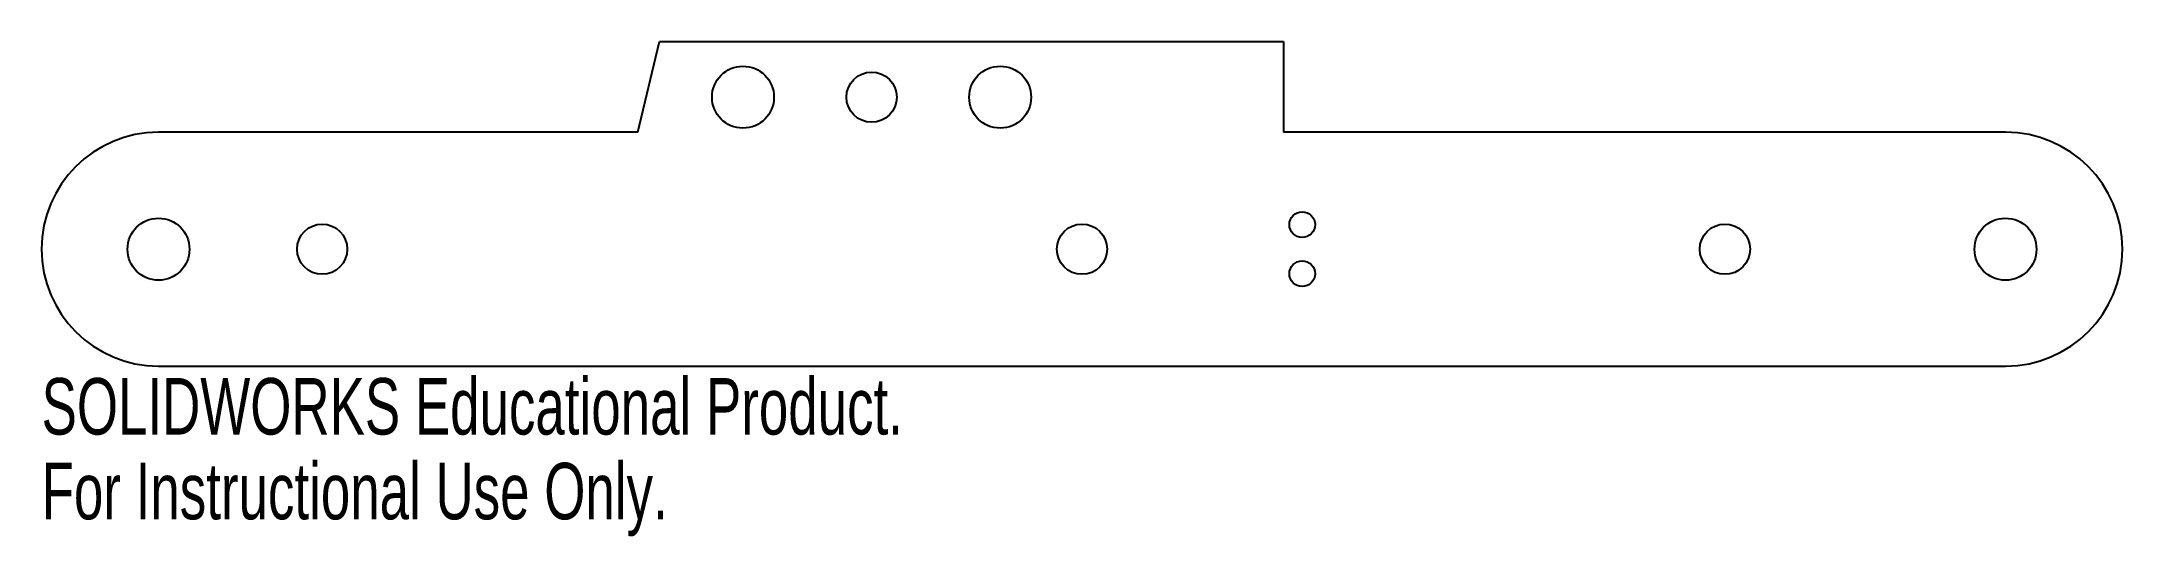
# Model space of a CAD drawing. Header units: millimetres. Extents: x -89 to 89, y -25 to 18.
import ezdxf

# ---------------------------------------------------------------- set-up
doc = ezdxf.new("R2010")
doc.units = ezdxf.units.MM
doc.styles.add('SLDTEXTSTYLE0', font='TXT', dxfattribs={"width": 0.7})

msp = doc.modelspace()

# ---------------------------------------------------------------- linework, layer by layer
at = {"color": 7, "linetype": 'Continuous', "lineweight": 25}
for p, q in [((-38, 10), (-36.13, 17.75)), ((-36.13, 17.75), (17.25, 17.75)), ((17.25, 17.75), (17.25, 10)), ((-38, 10), (-79, 10)), ((79, 10), (17.25, 10)), ((-79, -10), (79, -10))]:
    msp.add_line(p, q, dxfattribs=at)
for centre, radius in [((-29, 13), 2.65), ((-18, 13), 2.15), ((-7, 13), 2.65), ((-79, 0), 2.65), ((-65, 0), 2.15), ((0, 0), 2.15), ((18.84, 2.1), 1.1), ((55, 0), 2.15), ((79, 0), 2.65), ((18.84, -2.1), 1.1)]:
    msp.add_circle(centre, radius, dxfattribs=at)
for centre, start, end in [((-79, 0), 90, 270), ((79, 0), 270, 90)]:
    msp.add_arc(centre, 10, start, end, dxfattribs=at)

# ---------------------------------------------------------------- texts
at = {"color": 7, "linetype": 'Continuous', "char_height": 4.8336, "attachment_point": 1, "style": 'SLDTEXTSTYLE0'}
for s, insert in [('SOLIDWORKS Educational Product.', (-89, -11.02)), ('For Instructional Use Only.', (-89, -18.27))]:
    msp.add_mtext(s, dxfattribs=dict(at, insert=insert))

doc.saveas('drawing.dxf')
